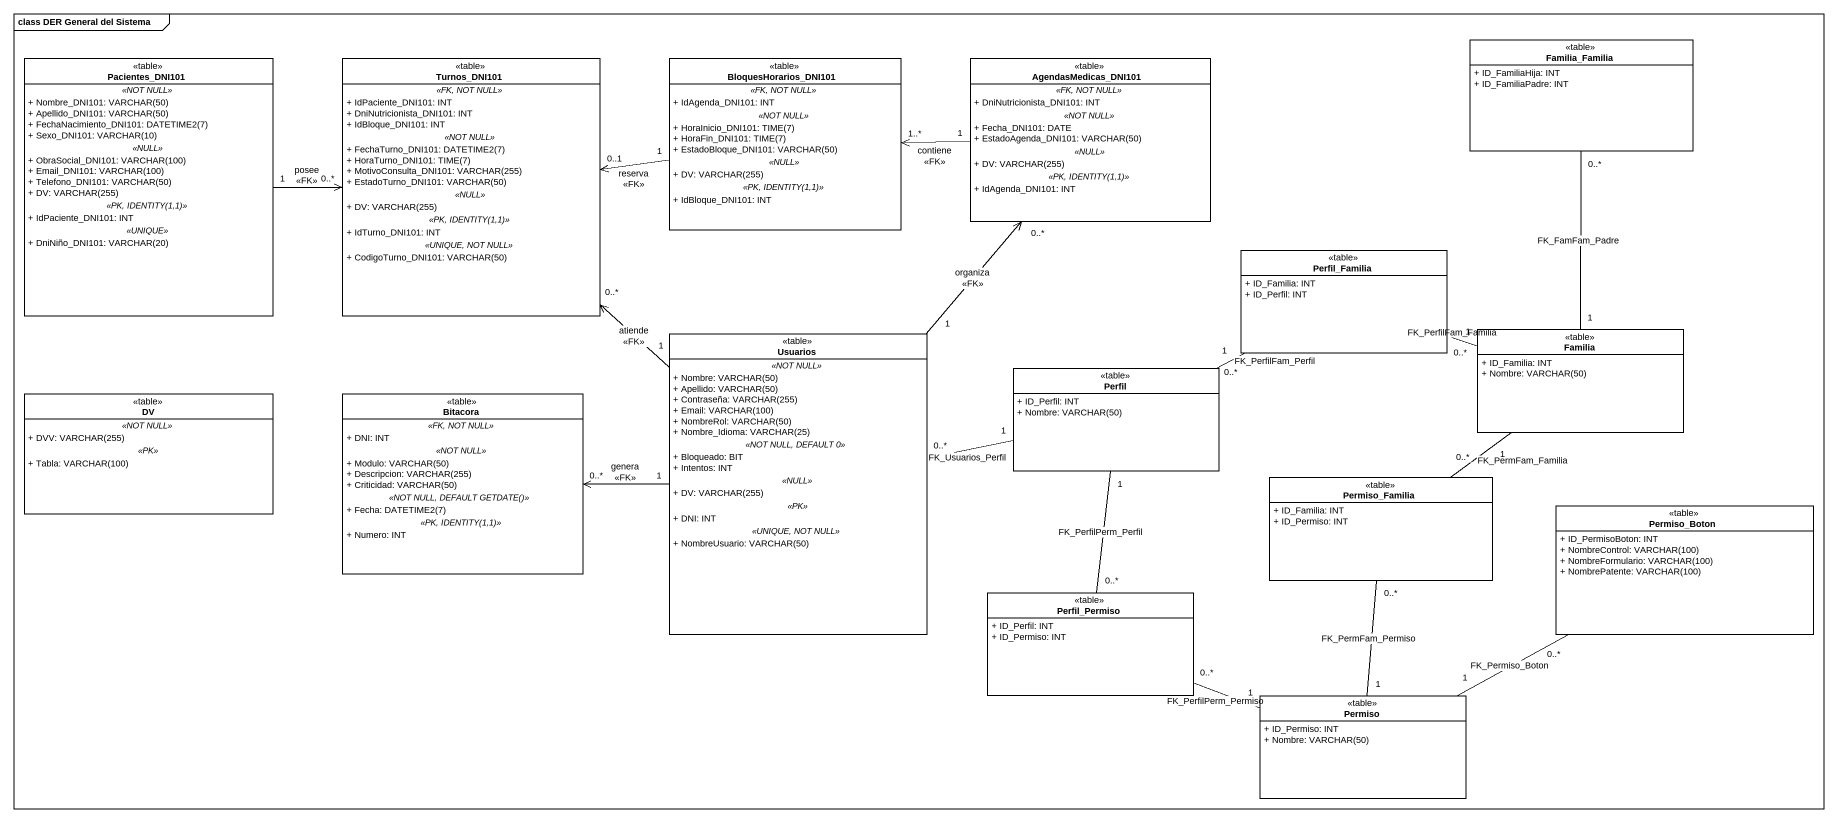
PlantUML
@startuml
mainframe class DER General del Sistema
hide circle
hide empty members
skinparam classAttributeIconSize 0
class Pacientes_DNI101 <<table>> {
  .. <<NOT NULL>> ..
  {field} + Nombre_DNI101: VARCHAR(50)
  {field} + Apellido_DNI101: VARCHAR(50)
  {field} + FechaNacimiento_DNI101: DATETIME2(7)
  {field} + Sexo_DNI101: VARCHAR(10)
  .. <<NULL>> ..
  {field} + ObraSocial_DNI101: VARCHAR(100)
  {field} + Email_DNI101: VARCHAR(100)
  {field} + Telefono_DNI101: VARCHAR(50)
  {field} + DV: VARCHAR(255)
  .. <<PK, IDENTITY(1,1)>> ..
  + IdPaciente_DNI101: INT
  .. <<UNIQUE>> ..
  {field} + DniNiño_DNI101: VARCHAR(20)
}
class Turnos_DNI101 <<table>> {
  .. <<FK, NOT NULL>> ..
  + IdPaciente_DNI101: INT
  + DniNutricionista_DNI101: INT
  + IdBloque_DNI101: INT
  .. <<NOT NULL>> ..
  {field} + FechaTurno_DNI101: DATETIME2(7)
  {field} + HoraTurno_DNI101: TIME(7)
  {field} + MotivoConsulta_DNI101: VARCHAR(255)
  {field} + EstadoTurno_DNI101: VARCHAR(50)
  .. <<NULL>> ..
  {field} + DV: VARCHAR(255)
  .. <<PK, IDENTITY(1,1)>> ..
  + IdTurno_DNI101: INT
  .. <<UNIQUE, NOT NULL>> ..
  {field} + CodigoTurno_DNI101: VARCHAR(50)
}
class BloquesHorarios_DNI101 <<table>> {
  .. <<FK, NOT NULL>> ..
  + IdAgenda_DNI101: INT
  .. <<NOT NULL>> ..
  {field} + HoraInicio_DNI101: TIME(7)
  {field} + HoraFin_DNI101: TIME(7)
  {field} + EstadoBloque_DNI101: VARCHAR(50)
  .. <<NULL>> ..
  {field} + DV: VARCHAR(255)
  .. <<PK, IDENTITY(1,1)>> ..
  + IdBloque_DNI101: INT
}
class AgendasMedicas_DNI101 <<table>> {
  .. <<FK, NOT NULL>> ..
  + DniNutricionista_DNI101: INT
  .. <<NOT NULL>> ..
  + Fecha_DNI101: DATE
  {field} + EstadoAgenda_DNI101: VARCHAR(50)
  .. <<NULL>> ..
  {field} + DV: VARCHAR(255)
  .. <<PK, IDENTITY(1,1)>> ..
  + IdAgenda_DNI101: INT
}
class Familia_Familia <<table>> {
  + ID_FamiliaHija: INT
  + ID_FamiliaPadre: INT
}
class Perfil_Familia <<table>> {
  + ID_Familia: INT
  + ID_Perfil: INT
}
class Usuarios <<table>> {
  .. <<NOT NULL>> ..
  {field} + Nombre: VARCHAR(50)
  {field} + Apellido: VARCHAR(50)
  {field} + Contraseña: VARCHAR(255)
  {field} + Email: VARCHAR(100)
  {field} + NombreRol: VARCHAR(50)
  {field} + Nombre_Idioma: VARCHAR(25)
  .. <<NOT NULL, DEFAULT 0>> ..
  + Bloqueado: BIT
  + Intentos: INT
  .. <<NULL>> ..
  {field} + DV: VARCHAR(255)
  .. <<PK>> ..
  + DNI: INT
  .. <<UNIQUE, NOT NULL>> ..
  {field} + NombreUsuario: VARCHAR(50)
}
class Familia <<table>> {
  + ID_Familia: INT
  {field} + Nombre: VARCHAR(50)
}
class Perfil <<table>> {
  + ID_Perfil: INT
  {field} + Nombre: VARCHAR(50)
}
class DV <<table>> {
  .. <<NOT NULL>> ..
  {field} + DVV: VARCHAR(255)
  .. <<PK>> ..
  {field} + Tabla: VARCHAR(100)
}
class Bitacora <<table>> {
  .. <<FK, NOT NULL>> ..
  + DNI: INT
  .. <<NOT NULL>> ..
  {field} + Modulo: VARCHAR(50)
  {field} + Descripcion: VARCHAR(255)
  {field} + Criticidad: VARCHAR(50)
  .. <<NOT NULL, DEFAULT GETDATE()>> ..
  {field} + Fecha: DATETIME2(7)
  .. <<PK, IDENTITY(1,1)>> ..
  + Numero: INT
}
class Permiso_Familia <<table>> {
  + ID_Familia: INT
  + ID_Permiso: INT
}
class Permiso_Boton <<table>> {
  + ID_PermisoBoton: INT
  {field} + NombreControl: VARCHAR(100)
  {field} + NombreFormulario: VARCHAR(100)
  {field} + NombrePatente: VARCHAR(100)
}
class Perfil_Permiso <<table>> {
  + ID_Perfil: INT
  + ID_Permiso: INT
}
class Permiso <<table>> {
  + ID_Permiso: INT
  {field} + Nombre: VARCHAR(50)
}
Pacientes_DNI101 "1" -right-> "0..*" Turnos_DNI101 : posee\n<<FK>>
BloquesHorarios_DNI101 "1" -left-> "0..1" Turnos_DNI101 : reserva\n<<FK>>
AgendasMedicas_DNI101 "1" -left-> "1..*" BloquesHorarios_DNI101 : contiene\n<<FK>>
Usuarios "1" -up-> "0..*" Turnos_DNI101 : atiende\n<<FK>>
Usuarios "1" -up-> "0..*" AgendasMedicas_DNI101 : organiza\n<<FK>>
Usuarios "1" -left-> "0..*" Bitacora : genera\n<<FK>>
Familia "1" -up- "0..*" Familia_Familia : FK_FamFam_Padre
Familia "1" -left- "0..*" Perfil_Familia : FK_PerfilFam_Familia
Familia "1" -- "0..*" Permiso_Familia : FK_PermFam_Familia
Perfil "1" -right- "0..*" Perfil_Familia : FK_PerfilFam_Perfil
Perfil "1" -left- "0..*" Usuarios : FK_Usuarios_Perfil
Perfil "1" -- "0..*" Perfil_Permiso : FK_PerfilPerm_Perfil
Permiso "1" -up- "0..*" Permiso_Familia : FK_PermFam_Permiso
Permiso "1" -right- "0..*" Permiso_Boton : FK_Permiso_Boton
Permiso "1" -left- "0..*" Perfil_Permiso : FK_PerfilPerm_Permiso
@enduml
